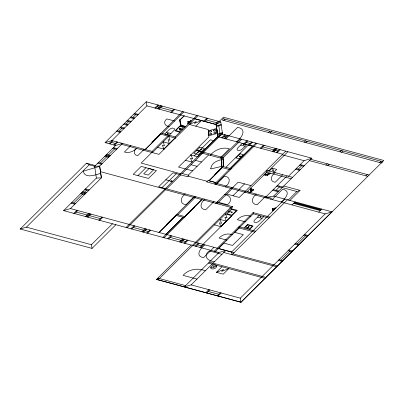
<?xml version="1.0" encoding="UTF-8"?>
<svg xmlns="http://www.w3.org/2000/svg" width="404" height="404" viewBox="0 0 404 404"><rect width="100%" height="100%" fill="white"/><g stroke="black" fill="none" stroke-linecap="round" stroke-linejoin="round"><path stroke-width="0.61" d="M221.771 158.444L221.756 167.478L230.336 169.791M240.526 138.961L221.816 157.535L221.756 167.478L223.377 166.62L231.361 168.776M223.377 166.62L223.432 157.51L241.774 139.299M136.557 148.389C133.32 150.404 133.421 155.338 137.759 155.641L144.172 149.268M197.612 156.777L217.837 136.608L216.115 124.523L194.905 118.781M292.536 177.351L266.448 170.311L266.756 172.16L263.857 175.043L270.71 173.23M218.958 252.53L184.31 286.926L191.132 284.886L225.78 250.485L218.958 252.53L63.62 210.615L96.389 178.083L94.657 166.317L99.657 166.084L122.488 143.415L115.665 145.455L105.096 142.607L146.218 101.778L220.766 121.897L222.553 134.113L311.827 158.201L273.67 196.086L265.13 197.667L287.077 175.881M115.877 224.715L92.031 248.394L20.2 229.012L86.501 163.186L95.395 165.584M118.968 131.199L122.003 128.189M126.149 124.068L128.659 121.579M132.775 117.488L135.719 114.564M105.096 142.607L111.918 140.562L146.889 105.843L146.218 101.778M109.09 143.683L112.16 140.627M109.938 143.915L113.014 140.86M20.2 229.012L26.401 227.154L89.188 164.817L94.677 166.297M113.812 144.96L116.887 141.905M114.665 145.188L117.741 142.132M94.657 166.317L115.665 145.455M154.873 107.999L157.949 104.944M100.318 163.064L106.59 156.838M108.494 154.944L114.64 148.844M155.727 108.227L158.802 105.176M157.474 108.701L160.55 105.646M158.328 108.928L161.403 105.878M159.181 109.161L162.257 106.106M130.8 145.657L124.382 152.03C128.588 153.303 133.189 151.758 136.234 148.707M73.664 203.01L82.603 194.132M84.598 192.158L86.673 190.092M63.62 210.615L70.442 208.575L101.394 177.846L99.657 166.084L101.394 177.846L96.389 178.083M170.796 112.297L173.871 109.242M171.649 112.524L174.725 109.474M73.775 213.357L76.851 210.302M74.629 213.585L77.704 210.534M121.559 144.339L152.333 152.646L169.71 135.391L167.645 136.012L160.141 133.987L182.674 111.615M160.186 134.052L151.848 142.324L160.469 134.128M145.031 149.5L153.651 141.299M145.314 149.576L160.827 134.173M160.141 133.987L162.211 133.371L183.81 111.923M166.403 132.325L164.726 133.987L169.266 135.214L174.033 130.376L174.528 129.376L174.23 128.447C171.109 126.856 168.327 130.426 166.403 132.325L170.942 133.547M184.022 115.862L179.795 120.059L184.305 115.938M85.491 216.519L88.567 213.463M86.345 216.746L89.42 213.696M167.645 136.012L152.131 151.414L152.333 152.646M151.798 152.5L141.142 163.08L180.553 173.71M87.097 216.948L90.173 213.898M87.951 217.18L91.021 214.13M188.931 122.291L187.592 123.624L188.284 123.811L191.228 120.887L190.537 120.7L189.183 122.043M169.321 143.521L168.069 139.653L170.028 140.183L168.786 136.32L175.402 138.107L175.2 136.875L196.798 115.428M163.701 149.066L174.882 137.966M175.316 138.082L158.939 154.358L152.399 152.596M175.402 138.107L197.935 115.736M137.961 175.644L145.975 167.69L141.193 166.398L133.184 174.351L148.47 178.462L156.419 170.569L145.93 167.736M98.813 220.109L101.889 217.059M99.667 220.342L102.742 217.286M195.809 126.2L201.46 120.589L194.405 123.417L196.329 121.508L189.234 124.427L208.217 129.548L208.878 136.981L178.543 167.089L185.355 168.928M203.768 121.19L206.843 118.14M204.621 121.422L207.696 118.367M92.031 248.394L91.42 244.698L112.474 223.796M215.251 124.291L218.327 121.235M216.1 124.518L223.478 117.21L383.8 160.469L240.986 302.222L156.499 279.427L191.148 245.026M223.826 120.483L225.129 119.19M194.243 155.868L210.418 139.804L213.827 140.723M126.093 227.472L220.887 133.663L222.018 133.966L182.179 173.518L179.654 174.604M127.225 227.78L165.509 189.769L165.307 188.537M166.665 188.905L180.77 174.902M221.705 137.769L224.781 134.714M130.957 228.785L134.032 225.73M222.559 137.996L225.634 134.946M131.81 229.018L134.886 225.962M224.159 138.431L227.235 135.375M188.264 175.164L208.666 154.909M225.013 138.658L228.088 135.608M225.947 138.91L237.567 127.376C247.687 128.997 241.501 138.259 236.36 141.723M210.105 155.298C214.802 149.924 222.321 146.632 229.391 148.818L220.135 158.004M141.92 231.744L144.996 228.689M142.774 231.972L145.849 228.922M143.627 232.204L146.703 229.149M185.269 193.925C180.795 196.995 178.775 203.788 185.976 204.737L194.39 196.384M146.758 233.047L149.828 229.997M147.606 233.28L150.682 230.224M243.859 143.743L246.935 140.693M244.708 143.976L247.783 140.92M221.786 167.508L214.782 174.462L215.064 174.538M208.858 180.719L222.069 167.584M222.387 167.65L209.141 180.795L215.978 182.613L255.793 143.082M245.142 146.263L246.819 144.602L242.274 143.375L237.507 148.212L237.012 149.217L237.31 150.142C240.436 151.732 243.218 148.167 245.142 146.263L240.602 145.041M194.723 196.475L166.579 224.472L166.862 224.548M158.883 232.436L176.053 215.423M159.146 232.532L176.311 215.489M177.8 214.716L185.204 216.716L183.138 217.332L175.735 215.332L177.8 214.716L195.859 196.783M225.902 167.301L248.374 144.991L252.672 146.147L230.199 168.463M248.632 145.031L251.707 141.981M249.485 145.263L252.561 142.208M214.559 184.022L215.494 183.098L245.435 191.178M256.929 143.39L215.696 184.33L215.958 182.633L208.025 180.492L206.626 181.881L325.2 213.878L332.027 211.832L273.67 196.086M216.1 184.436L224.508 176.094C231.699 177.043 229.679 183.83 225.21 186.895M165.958 234.376L183.128 217.332L162.918 237.411M268.519 132.542L269.821 131.244M184.618 216.554L201.748 199.551M202.035 199.627L184.936 216.6L194.44 207.52L194.157 207.444M164.054 237.714L185.204 216.716M270.185 132.992L271.493 131.699M204.99 199.248C200.611 202.247 198.601 208.898 205.656 209.838L213.903 201.652M167.766 238.719L170.841 235.663M168.619 238.946L171.695 235.896M260.338 148.192L263.413 145.137M261.191 148.419L264.261 145.369M215.807 203.343L231.775 187.491M232.563 187.703L238.153 182.154L251.025 185.623M217.039 203.677L233.007 187.825M179.588 241.905L182.664 238.855M180.442 242.137L183.517 239.082M272.266 151.409L275.341 148.359M181.295 242.365L184.365 239.314M273.069 151.626L276.144 148.571L273.114 151.641M273.917 151.853L276.993 148.803M184.062 243.112L187.138 240.062M238.996 189.441L244.592 183.886M276.311 152.5L279.386 149.45M184.916 243.344L187.991 240.289M232.987 195.748L238.33 190.446M277.159 152.732L280.235 149.677M285.739 151.162L244.501 192.102L247.137 191.637L271.523 198.218L270.594 199.142M244.592 192.137L239.254 197.44L226.725 194.061M192.39 245.359L230.669 207.353L232.734 206.732L158.631 186.739L172.983 172.801L187.496 176.72L188.895 175.331L182.179 173.518M192.738 245.455L158.09 279.856L156.55 279.371L240.986 302.222L332.027 211.832M268.15 170.771L247.137 191.637L250.859 192.678L250.773 188.027M268.569 170.887L287.855 151.732M193.521 245.667L232.734 206.732M269.296 171.079L272.225 168.17L276.75 169.392L273.821 172.301L272.377 170.059L273.755 170.432L272.225 168.17M195.228 246.127L198.303 243.072M196.081 246.359L199.157 243.304M304.172 142.163L305.48 140.865M220.852 226.588L231.846 215.675L225.472 213.953L227.088 217.852L224.942 217.271L226.361 221.119L219.973 219.392L221.574 223.362L219.392 222.776L220.847 226.644L214.458 224.866M199.929 247.394L237.299 210.322L230.876 208.59M275.235 172.685C271.291 174.871 268.943 181.623 275.195 182.29L282.81 174.73M305.843 142.612L307.146 141.319M200.778 247.627L203.853 244.572M205.035 244.89C200.657 247.869 194.496 256.141 203.571 257.651L213.989 247.304M256.378 194.127C251.944 197.162 249.935 203.889 257.065 204.833L265.398 196.561M288.481 176.255L304.136 160.711L311.827 158.201M214.221 251.253L253.162 212.595L269.912 217.115M276.008 190.319L279.376 186.971M239.097 227.937L234.673 232.325L243.344 234.663L232.512 245.415L223.872 243.082L218.463 248.475L231.553 252.046L284.87 199.111M298.238 169.135L301.616 165.781M215.357 251.561L253.364 213.822L253.162 212.595M272.19 199.571L282.588 189.249C291.637 190.759 285.476 199.01 281.113 201.98M243.976 228.063L247.561 224.503L253.101 225.998L249.515 229.558M259.166 215.448L254.399 220.286L253.904 221.286L254.202 222.21C258.262 223.957 261.11 218.721 263.711 216.675M273.569 209.383L272.23 210.716L272.922 210.903M273.821 209.136L275.174 207.792L275.866 207.979M287.365 199.783L232.032 254.722L231.553 252.046M288.305 200.036L296.879 191.521L300.036 190.395L283.815 186.017M216.438 272.321L223.604 269.478L221.705 271.367L228.831 268.604L223.24 274.159L216.428 272.321L222.018 266.766M289.895 200.465L300.036 190.395M325.967 165.074L327.27 163.782M339.956 151.818L341.264 150.52M327.811 165.574L329.114 164.276M341.627 152.268L342.935 150.975M292.057 204.934L295.132 201.879M205.828 292.733L208.898 289.678M206.676 292.961L209.752 289.91M217.251 295.814L220.326 292.764M218.104 296.046L221.18 292.991M318.726 212.125L321.801 209.075M240.986 302.222L240.314 298.157L325.2 213.878M280.937 260.191L290.006 251.182M297.273 243.971L305.596 235.704M365.918 175.856L367.221 174.563M379.699 162.539L381.002 161.246M161.969 187.638L176.321 173.705M253.141 190.163L253.156 189.456L252.167 189.925M220.766 121.897L216.115 124.523L146.889 105.843M217.902 136.633L216.115 124.523L217.902 136.739L222.553 134.113M253.162 190.168L253.566 189.88L253.358 189.405L253.136 190.168L250.95 190.481L251.01 191.784L251.909 191.557L251.844 190.254M210.666 267.837L214.297 266.352L212.999 267.64L216.63 266.155M179.694 120.064L180.058 119.948L181.103 125.27L180.739 125.386L179.694 120.064L180.739 125.386M156.499 279.427L159.398 278.558L185.618 285.633M216.307 125.856L221.139 124.442M216.403 126.508L221.235 125.099M99.697 166.342L83.194 171.175C85.007 179.184 95.652 174.796 100.727 173.326M217.504 134.027L222.331 132.613M217.599 134.684L222.427 133.269M267.443 174.104L267.519 174.639L269.625 174.028L269.554 173.493L265.408 174.69L265.484 175.225L264.999 175.366L264.923 174.826L265.423 174.685L265.499 175.22L267.12 174.75L267.049 174.215C266.024 176.886 268.716 175.462 267.534 174.745M250.889 189.234L251.788 189.001L251.773 188.713L250.879 188.946L250.95 190.481M250.94 190.239L252.015 189.961M250.995 191.491L251.894 191.254M248.415 227.245C250.197 227.028 248.016 225.972 248.278 227.21M221.816 157.535L223.432 157.51M215.483 265.029L213.984 265.044A3.187 1.813 -20.2 0 0 212.297 265.675C207.111 269.453 215.898 270.296 216.635 266.423A3.101 1.762 -20.2 0 0 216.337 265.453L215.716 265.09M157.262 106.701L159.014 107.176M160.716 107.636L172.336 110.767M206.156 119.892L216.786 122.76M190.228 121.008L190.92 121.195L190.218 121.013M189.875 122.23C188.88 120.751 186.022 122.867 188.431 121.518L187.688 122.271L189.622 122.478M187.89 123.326L188.582 123.513M174.649 121.018L166.877 118.922C162.868 121.422 164.615 126.497 169.2 126.427M310.706 159.312L369.115 175.048M224.094 136.471L225.7 136.906M246.248 142.45L250.167 143.506M262.726 146.894L273.801 149.884M275.457 150.328L277.846 150.975M185.694 126.452L180.997 125.184L180.765 125.417L185.461 126.684M134.547 113.367L138.294 114.377M309.403 160.61L367.761 176.356M184.911 127.215L179.942 125.876L174.937 130.84L179.911 132.184M133.845 114.059L137.592 115.074M217.902 136.739L282.664 154.217M282.108 154.767L304.136 160.711M130.901 116.983L134.653 117.993M130.204 117.68L133.951 118.69M300.283 164.539L304.343 165.635M299.581 165.231L303.641 166.327M127.482 120.377L131.229 121.387M126.785 121.074L130.532 122.084M296.203 168.589L300.263 169.685M295.506 169.281L299.566 170.377M162.211 133.371L175.2 136.875M124.275 123.563L128.023 124.578M123.573 124.26L127.321 125.27M242.228 156.606L240.638 156.176L240.077 156.732L241.668 157.161M120.826 126.987L124.573 127.997M120.129 127.684L123.877 128.694M202.475 151.944L223.362 157.58L222.336 158.6L201.45 152.964M169.725 143.632L163.191 141.87L164.438 145.733L162.479 145.208L163.731 149.076M117.094 130.689L120.847 131.704M116.397 131.386L120.145 132.396M266.756 172.16L291.143 178.74M190.794 154.939L197.647 156.787M157.6 147.42L164.15 149.187M195.445 160.358L201.53 161.999M185.386 160.297L192.208 162.14L190.491 158.267L192.764 158.878L190.794 154.939M111.918 140.562L152.141 151.404M277.346 185.542L282.805 187.017M282.245 187.572L296.879 191.521M276.644 186.234L282.108 187.708M111.479 142.385L115.352 143.43M191.057 164.721L197.137 166.362M215.862 173.765L216.145 173.841M273.276 189.582L278.74 191.057M272.579 190.274L278.038 191.749M113.468 147.642L117.216 148.652M112.767 148.334L116.514 149.349M186.532 169.205L192.617 170.852M294.622 202.389L321.286 209.585M294.107 202.899L320.776 210.09M293.597 203.404L320.261 210.6M188.067 176.154L207.196 181.315M106.621 154.439L110.368 155.449M105.924 155.131L109.671 156.141M105.414 155.636L109.161 156.646M104.717 156.328L108.464 157.343M274.856 208.105L275.558 208.282M224.589 194.627C230.967 195.026 232.643 200.955 227.432 204.692L217.226 201.934M165.807 179.77L172.478 181.573M274.513 209.322C273.473 207.863 270.7 209.934 273.069 208.605L272.326 209.363L274.26 209.57M98.445 162.559L102.192 163.569M97.743 163.251L101.49 164.261M272.528 210.418L273.22 210.605M100.51 171.69L164.802 189.037M165.509 189.769L230.669 207.353M253.364 213.822L268.983 218.039M257.494 217.115L262.034 218.337M250.874 216.297C246.162 214.514 240.723 216.034 237.35 219.7L245.289 221.841M304.424 234.507L308.171 235.517M303.727 235.199L307.474 236.209M192.526 208.706L192.814 208.782M225.881 221.66L221.341 226.164M238.936 226.715L255.692 231.234M238.007 227.639L254.757 232.159M295.4 243.466L299.147 244.476M294.703 244.157L298.45 245.167M85.497 188.895L89.244 189.905M84.8 189.587L88.547 190.602M82.719 191.653L86.471 192.663M82.022 192.344L85.769 193.354M81.431 192.935L85.178 193.945M80.729 193.627L84.476 194.637M232.32 234.719C227.715 232.967 222.392 234.441 219.089 238.032L226.866 240.133M288.835 249.985L292.582 250.995M288.133 250.677L291.88 251.687M168.074 223.311L168.357 223.387M71.791 202.505L75.538 203.515M71.089 203.202L74.836 204.212M279.063 259.686L282.81 260.696M278.361 260.378L282.113 261.393M70.442 208.575L234.052 252.717M232.951 253.813L277.609 265.862M76.164 212.06L87.032 214.994M89.486 215.655L100.349 218.584M133.345 227.487L143.46 230.219M145.162 230.679L148.293 231.522M170.155 237.421L181.128 240.38M182.83 240.84L185.603 241.587M197.617 244.829L201.465 245.869M223.766 252.49L276.69 266.771M221.927 254.313L209.257 250.894C202.409 255.949 207.959 261.479 214.605 261.585M209.282 262.135L265.958 277.427M208.348 263.065L265.024 278.356M205.298 270.826C197.758 267.63 188.618 269.145 183.078 275.341L196.97 279.088M26.401 227.154L91.42 244.698M191.132 284.886L240.314 298.157M208.217 291.435L218.791 294.289M157.908 278.028L159.449 278.507M86.501 163.186L89.188 164.817M218.817 125.806L219.917 133.32M269.084 173.629L269.155 174.164M251.788 189.001L251.833 190.011M210.792 168.554L210.792 168.953L223.377 165.988L223.422 159.186C218.296 160.252 211.337 162.388 210.792 168.554M180.038 128.891L179.452 129.068L180.038 128.891M197.884 152.434L197.303 152.611L197.884 152.434M201 149.344L200.414 149.52L201 149.344M240.329 156.191C239.451 157.605 238.961 155.454 240.329 156.191M232.154 212.095C231.275 213.514 230.785 211.358 232.154 212.095M180.255 128.826C179.376 130.245 178.886 128.088 180.255 128.826M198.106 152.369C197.228 153.788 196.738 151.636 198.106 152.369M201.217 149.278C200.339 150.697 199.849 148.546 201.217 149.278M239.557 156.313L240.107 156.257L239.557 156.313M231.381 212.221L231.931 212.161L231.381 212.221M248.409 226.871L248.965 226.816L248.409 226.871M209.636 133.982L209.691 134.532C210.393 135.108 212.282 134.365 211.797 133.381L210.555 133.28L209.636 133.982M211.666 131.219L210.671 132.153L209.429 132.052C208.949 131.068 210.832 130.33 211.534 130.901L211.666 131.219M213.554 130.341L213.61 130.891C214.312 131.467 216.201 130.724 215.716 129.74L214.474 129.639L213.554 130.341M216.105 132.537L215.11 133.472L213.873 133.371C213.383 132.391 215.276 131.648 215.973 132.219L216.105 132.537M167.615 133.532L167.332 133.81L168.054 134.007L168.337 133.724L167.615 133.532M179.962 126.407L175.796 130.542L179.224 131.472L183.396 127.331L179.962 126.407M180.714 128.851L180.159 129.406L181.744 129.836L182.305 129.28L180.714 128.851M149.081 168.503L143.703 173.841L148.258 175.073L153.636 169.731L149.081 168.503M223.463 118.736L222.16 120.033L381.366 162.989L382.674 161.696L223.463 118.736M196.647 150.49L193.738 153.379L198.389 154.631L201.298 151.742L196.647 150.49M199.849 147.293L196.94 150.182L201.591 151.439L204.5 148.551L199.849 147.293M200.722 151.076L200.162 151.631L201.753 152.061L202.313 151.505L200.722 151.076M171.791 180.679L170.67 181.79L172.367 181.542L171.791 180.679M243.491 144.582L243.208 144.864L243.93 145.061L244.208 144.778L243.491 144.582M240.168 153.798L235.987 157.949L239.112 158.792L243.299 154.641L240.168 153.798M228.977 211.191L228.417 211.746L230.007 212.176L230.568 211.62L228.977 211.191M231.497 209.403L227.048 213.817L231.84 215.11L236.29 210.691L231.497 209.403M247.708 224.942L245.344 227.29L249.96 228.538L252.323 226.189L247.708 224.942M248.071 227.144L246.768 228.442L247.45 228.624L248.753 227.331L248.071 227.144M260.378 216.655L260.1 216.938L260.822 217.13L261.105 216.852L260.378 216.655M267.539 174.806L267.145 174.917L267.539 174.806M216.63 128.497L208.262 130.815L208.782 135.774L217.15 133.456L216.63 128.497"/></g></svg>
